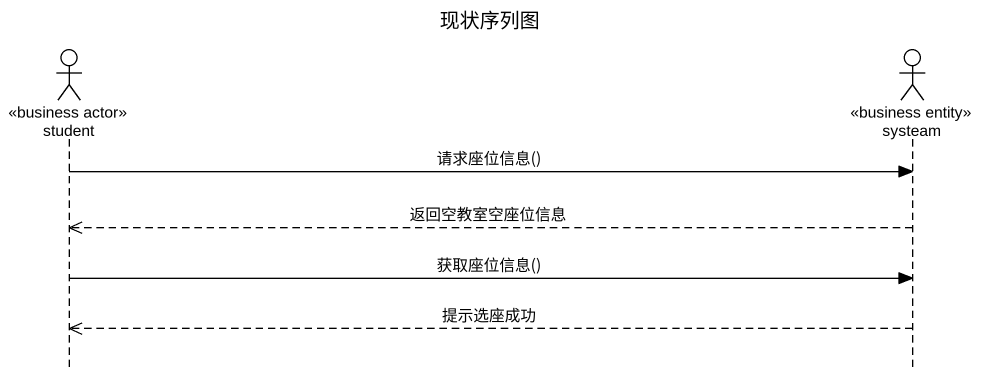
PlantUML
@startuml
title 现状序列图
hide footbox
actor student <<business actor>>
actor systeam <<business entity>>

student -> systeam : 请求座位信息()
systeam -->> student : 返回空教室空座位信息
student -> systeam : 获取座位信息()
systeam -->> student : 提示选座成功
@enduml
